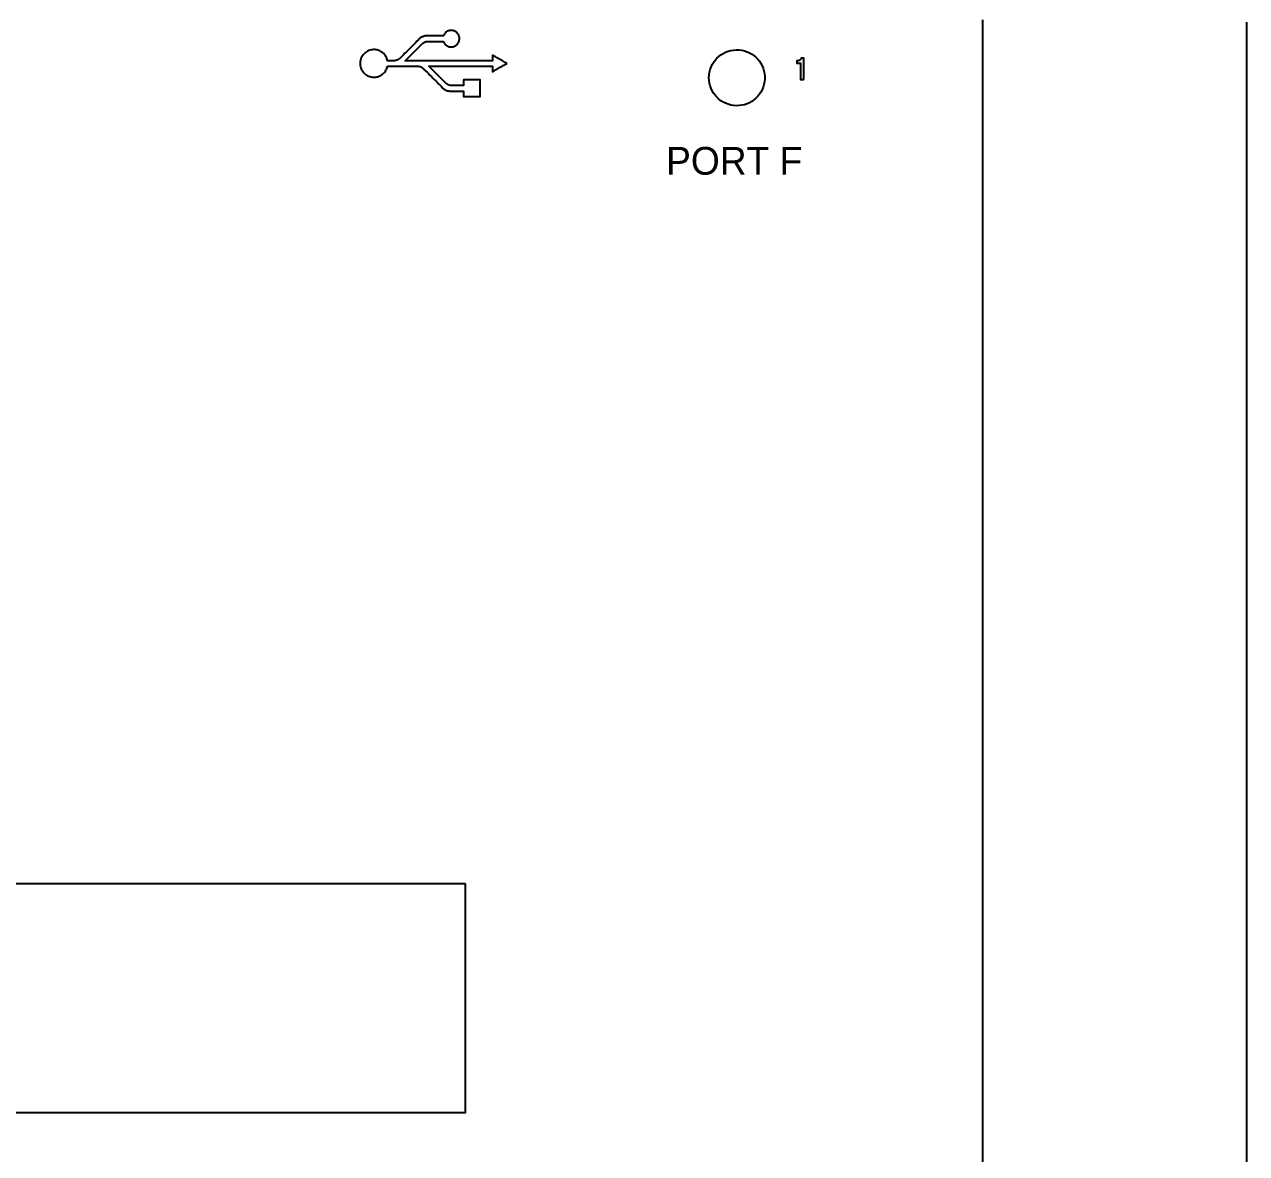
# Model space of a CAD drawing. Extents: x -11 to 35.7, y -8.8 to 26.3.
# Drawn here: x 11.276 to 14.599, y 6.063 to 9.133 of the extents above; entities that cross this region are included whole.
import ezdxf

# ---------------------------------------------------------------- set-up
doc = ezdxf.new("R2010")
doc.units = 0
doc.header["$MEASUREMENT"] = 0
for name, color, linetype in [('1_01__3U_VERTICAL_RACK_MOU', 7, 'CONTINUOUS'), ('1_02__3U_VERTICAL_PANEL_MO', 7, 'CONTINUOUS'), ('2_03__STANDARD_INTERFACE_P', 7, 'CONTINUOUS'), ('2_04__STANDARD_PLUS_SAFELO', 7, 'CONTINUOUS'), ('5_00_DWG', 7, 'CONTINUOUS')]:
    doc.layers.add(name, color=color, linetype=linetype)

msp = doc.modelspace()

# ---------------------------------------------------------------- linework, layer by layer
at = {"layer": '1_01__3U_VERTICAL_RACK_MOU'}
msp.add_lwpolyline([(13.8817, 5.9643), (13.8817, 6.0683), (13.8817, 6.1201), (13.8817, 6.1717), (13.8817, 6.2231), (13.8817, 6.2744), (13.8817, 6.3255), (13.8817, 6.3764), (13.8817, 6.4271), (13.8817, 6.4777), (13.8817, 6.5281), (13.8817, 6.5784), (13.8817, 6.6284), (13.8817, 6.6783), (13.8817, 6.7279), (13.8817, 6.7774), (13.8817, 6.8267), (13.8817, 6.8758), (13.8817, 6.9248), (13.8817, 6.9735), (13.8817, 7.022), (13.8817, 7.0703), (13.8817, 7.1184), (13.8817, 7.1664), (13.8817, 7.2141), (13.8817, 7.2616), (13.8817, 7.3089), (13.8817, 7.3559), (13.8817, 7.4028), (13.8817, 7.4494), (13.8817, 7.4958), (13.8817, 7.542), (13.8817, 7.588), (13.8817, 7.6337), (13.8817, 7.6792), (13.8817, 7.7245), (13.8817, 7.7696), (13.8817, 7.8144), (13.8817, 7.859), (13.8817, 7.9033), (13.8817, 7.9474), (13.8817, 7.9912), (13.8817, 8.0348), (13.8817, 8.0782), (13.8817, 8.1213), (13.8817, 8.1641), (13.8817, 8.2067), (13.8817, 8.249), (13.8817, 8.2911), (13.8817, 8.3329), (13.8817, 8.3744), (13.8817, 8.4157), (13.8817, 8.4567), (13.8817, 8.4974), (13.8817, 8.5379), (13.8817, 8.5781), (13.8817, 8.618), (13.8817, 8.6576), (13.8817, 8.6969), (13.8817, 8.736), (13.8817, 8.7748), (13.8817, 8.8133), (13.8817, 8.8514), (13.8817, 8.8893), (13.8817, 8.9269), (13.8817, 8.9642), (13.8817, 9.0012), (13.8817, 9.0379), (13.8817, 9.0743), (13.8817, 9.1104), (13.8817, 9.1462)], dxfattribs=at)
at = {"layer": '1_02__3U_VERTICAL_PANEL_MO'}
msp.add_lwpolyline([(14.5991, 9.1397), (14.5991, 9.0986), (14.5991, 9.0572), (14.5991, 9.0157), (14.5991, 8.9738), (14.5991, 8.9318), (14.5991, 8.8895), (14.5991, 8.847), (14.5991, 8.8043), (14.5991, 8.7614), (14.5991, 8.7182), (14.5991, 8.6748), (14.5991, 8.6312), (14.5991, 8.5874), (14.5991, 8.5434), (14.5991, 8.4992), (14.5991, 8.4547), (14.5991, 8.41), (14.5991, 8.3652), (14.5991, 8.3201), (14.5991, 8.2748), (14.5991, 8.2293), (14.5991, 8.1836), (14.5991, 8.1378), (14.5991, 8.0917), (14.5991, 8.0454), (14.5991, 7.9989), (14.5991, 7.9523), (14.5991, 7.9054), (14.5991, 7.8584), (14.5991, 7.8112), (14.5991, 7.7638), (14.5991, 7.7162), (14.5991, 7.6684), (14.5991, 7.6205), (14.5991, 7.5723), (14.5991, 7.524), (14.5991, 7.4755), (14.5991, 7.4269), (14.5991, 7.3781), (14.5991, 7.3291), (14.5991, 7.2799), (14.5991, 7.2306), (14.5991, 7.1811), (14.5991, 7.1315), (14.5991, 7.0816), (14.5991, 7.0317), (14.5991, 6.9815), (14.5991, 6.9313), (14.5991, 6.8808), (14.5991, 6.8302), (14.5991, 6.7795), (14.5991, 6.7286), (14.5991, 6.6776), (14.5991, 6.6264), (14.5991, 6.5236), (14.5991, 6.4203), (14.5991, 6.3164), (14.5991, 6.212), (14.5991, 6.1071), (14.5991, 6.0017)], dxfattribs=at)
at = {"layer": '2_03__STANDARD_INTERFACE_P'}
msp.add_lwpolyline([(12.5881, 9.0273), (12.5878, 9.0275), (12.5868, 9.0281), (12.5852, 9.029), (12.5831, 9.0302), (12.5806, 9.0316), (12.5777, 9.0332), (12.5747, 9.035), (12.5714, 9.0368), (12.5681, 9.0387), (12.5648, 9.0406), (12.5616, 9.0424), (12.5586, 9.0442), (12.5558, 9.0458), (12.5534, 9.0471), (12.5514, 9.0483), (12.5499, 9.0492), (12.549, 9.0497), (12.5487, 9.0498), (12.5487, 9.0496), (12.5487, 9.0492), (12.5487, 9.0485), (12.5487, 9.0477), (12.5487, 9.0467), (12.5487, 9.0456), (12.5487, 9.0444), (12.5487, 9.0432), (12.5487, 9.0419), (12.5487, 9.0407), (12.5487, 9.0395), (12.5487, 9.0383), (12.5487, 9.0373), (12.5487, 9.0364), (12.5487, 9.0356), (12.5487, 9.0351), (12.5487, 9.0348), (12.5485, 9.0347), (12.5449, 9.0347), (12.5375, 9.0347), (12.5268, 9.0347), (12.5133, 9.0347), (12.4975, 9.0347), (12.4799, 9.0347), (12.4611, 9.0347), (12.4415, 9.0347), (12.4215, 9.0347), (12.4019, 9.0347), (12.3829, 9.0347), (12.3651, 9.0347), (12.3491, 9.0347), (12.3353, 9.0347), (12.3242, 9.0347), (12.3164, 9.0347), (12.3123, 9.0347), (12.3118, 9.0347), (12.3118, 9.0347), (12.3118, 9.0347), (12.3118, 9.0347), (12.3117, 9.0347), (12.3117, 9.0347), (12.3117, 9.0347), (12.3117, 9.0347), (12.3117, 9.0347), (12.3116, 9.0347), (12.3116, 9.0347), (12.3116, 9.0347), (12.3116, 9.0347), (12.3116, 9.0347), (12.3115, 9.0347), (12.3115, 9.0347), (12.3115, 9.0347), (12.3115, 9.0347), (12.3117, 9.0349), (12.3127, 9.0359), (12.3144, 9.0376), (12.3167, 9.0399), (12.3196, 9.0428), (12.3228, 9.046), (12.3264, 9.0496), (12.3302, 9.0534), (12.3341, 9.0573), (12.338, 9.0612), (12.3419, 9.0651), (12.3456, 9.0688), (12.349, 9.0722), (12.352, 9.0752), (12.3546, 9.0778), (12.3565, 9.0797), (12.3578, 9.081), (12.3584, 9.0816), (12.3584, 9.0816), (12.3584, 9.0816), (12.3584, 9.0816), (12.3584, 9.0816), (12.3584, 9.0815), (12.3584, 9.0815), (12.3584, 9.0815), (12.3584, 9.0815), (12.3584, 9.0815), (12.3584, 9.0815), (12.3584, 9.0815), (12.3584, 9.0814), (12.3584, 9.0814), (12.3584, 9.0814), (12.3584, 9.0814), (12.3585, 9.0814), (12.3585, 9.0814), (12.3585, 9.0814), (12.3592, 9.082), (12.3599, 9.0826), (12.3606, 9.0832), (12.3614, 9.0837), (12.3622, 9.0842), (12.363, 9.0846), (12.3638, 9.0851), (12.3646, 9.0855), (12.3655, 9.0858), (12.3664, 9.0861), (12.3673, 9.0864), (12.3682, 9.0867), (12.3691, 9.0869), (12.3701, 9.0871), (12.371, 9.0872), (12.372, 9.0873), (12.373, 9.0873), (12.3738, 9.0874), (12.3743, 9.0874), (12.3755, 9.0874), (12.3773, 9.0874), (12.3796, 9.0874), (12.3823, 9.0874), (12.3853, 9.0874), (12.3886, 9.0874), (12.392, 9.0874), (12.3955, 9.0874), (12.3989, 9.0874), (12.4022, 9.0874), (12.4053, 9.0874), (12.4082, 9.0874), (12.4106, 9.0874), (12.4126, 9.0874), (12.4141, 9.0874), (12.4149, 9.0874), (12.4152, 9.0868), (12.4158, 9.0853), (12.4165, 9.084), (12.4173, 9.0826), (12.4182, 9.0814), (12.4191, 9.0802), (12.4202, 9.079), (12.4213, 9.078), (12.4224, 9.077), (12.4237, 9.0761), (12.425, 9.0753), (12.4264, 9.0746), (12.4278, 9.0739), (12.4292, 9.0734), (12.4308, 9.0729), (12.4323, 9.0726), (12.4339, 9.0724), (12.4355, 9.0723), (12.4374, 9.0723), (12.4395, 9.0725), (12.4414, 9.0729), (12.4434, 9.0734), (12.4452, 9.0741), (12.447, 9.075), (12.4486, 9.076), (12.4502, 9.0771), (12.4517, 9.0784), (12.453, 9.0798), (12.4543, 9.0813), (12.4554, 9.0829), (12.4563, 9.0846), (12.4571, 9.0864), (12.4578, 9.0883), (12.4583, 9.0902), (12.4586, 9.0922), (12.4587, 9.0943), (12.4587, 9.0963), (12.4585, 9.0984), (12.458, 9.1003), (12.4575, 9.1022), (12.4567, 9.1041), (12.4559, 9.1058), (12.4548, 9.1075), (12.4537, 9.109), (12.4524, 9.1105), (12.451, 9.1118), (12.4494, 9.113), (12.4478, 9.1141), (12.4461, 9.115), (12.4443, 9.1158), (12.4424, 9.1164), (12.4405, 9.1169), (12.4384, 9.1172), (12.4364, 9.1173), (12.4347, 9.1172), (12.4331, 9.1171), (12.4315, 9.1168), (12.43, 9.1164), (12.4285, 9.1159), (12.4271, 9.1153), (12.4257, 9.1147), (12.4243, 9.1139), (12.4231, 9.113), (12.4219, 9.1121), (12.4207, 9.1111), (12.4196, 9.11), (12.4186, 9.1088), (12.4177, 9.1076), (12.4169, 9.1063), (12.4162, 9.1049), (12.4155, 9.1035), (12.415, 9.1022), (12.4145, 9.1022), (12.4133, 9.1022), (12.4114, 9.1022), (12.4089, 9.1022), (12.406, 9.1022), (12.4027, 9.1022), (12.3992, 9.1022), (12.3954, 9.1022), (12.3916, 9.1022), (12.3878, 9.1023), (12.3842, 9.1023), (12.3807, 9.1023), (12.3776, 9.1023), (12.3748, 9.1023), (12.3725, 9.1023), (12.3709, 9.1023), (12.3699, 9.1023), (12.3692, 9.1023), (12.3675, 9.1022), (12.3658, 9.102), (12.3642, 9.1018), (12.3625, 9.1014), (12.3609, 9.101), (12.3594, 9.1004), (12.3579, 9.0998), (12.3564, 9.0991), (12.355, 9.0984), (12.3536, 9.0975), (12.3522, 9.0966), (12.351, 9.0957), (12.3497, 9.0946), (12.3486, 9.0935), (12.3474, 9.0923), (12.3464, 9.0911), (12.3454, 9.0898), (12.3448, 9.089), (12.344, 9.0882), (12.3424, 9.0866), (12.3402, 9.0844), (12.3373, 9.0816), (12.3341, 9.0783), (12.3304, 9.0746), (12.3266, 9.0708), (12.3225, 9.0667), (12.3184, 9.0626), (12.3144, 9.0586), (12.3105, 9.0548), (12.3069, 9.0511), (12.3037, 9.0479), (12.3009, 9.0451), (12.2987, 9.0429), (12.2972, 9.0414), (12.2964, 9.0406), (12.2963, 9.0406), (12.2963, 9.0406), (12.2963, 9.0406), (12.2963, 9.0406), (12.2963, 9.0406), (12.2963, 9.0406), (12.2963, 9.0406), (12.2963, 9.0406), (12.2963, 9.0406), (12.2963, 9.0407), (12.2963, 9.0407), (12.2963, 9.0407), (12.2963, 9.0407), (12.2963, 9.0407), (12.2963, 9.0407), (12.2963, 9.0407), (12.2963, 9.0407), (12.2963, 9.0407), (12.2957, 9.0402), (12.295, 9.0396), (12.2943, 9.0391), (12.2935, 9.0386), (12.2927, 9.0381), (12.2919, 9.0376), (12.2911, 9.0372), (12.2903, 9.0368), (12.2894, 9.0364), (12.2885, 9.0361), (12.2876, 9.0358), (12.2867, 9.0355), (12.2858, 9.0353), (12.2849, 9.0351), (12.2839, 9.0349), (12.283, 9.0348), (12.282, 9.0348), (12.281, 9.0348), (12.2808, 9.0348), (12.2804, 9.0348), (12.2797, 9.0348), (12.2787, 9.0348), (12.2776, 9.0348), (12.2763, 9.0348), (12.2749, 9.0348), (12.2735, 9.0348), (12.272, 9.0348), (12.2705, 9.0348), (12.269, 9.0348), (12.2676, 9.0348), (12.2664, 9.0348), (12.2653, 9.0348), (12.2644, 9.0348), (12.2637, 9.0348), (12.2632, 9.0348), (12.263, 9.0352), (12.2623, 9.038), (12.2614, 9.0408), (12.2603, 9.0434), (12.2589, 9.046), (12.2574, 9.0484), (12.2557, 9.0507), (12.2539, 9.0528), (12.2519, 9.0548), (12.2497, 9.0567), (12.2474, 9.0584), (12.245, 9.0599), (12.2425, 9.0612), (12.2399, 9.0624), (12.2371, 9.0633), (12.2343, 9.064), (12.2314, 9.0645), (12.2284, 9.0648), (12.2252, 9.0649), (12.2218, 9.0646), (12.2184, 9.064), (12.2152, 9.0632), (12.2121, 9.0621), (12.2091, 9.0607), (12.2063, 9.0591), (12.2036, 9.0572), (12.2011, 9.0552), (12.1988, 9.0529), (12.1967, 9.0504), (12.1948, 9.0478), (12.1932, 9.045), (12.1917, 9.0421), (12.1906, 9.039), (12.1897, 9.0358), (12.1891, 9.0324), (12.1888, 9.029), (12.1888, 9.0256), (12.1891, 9.0221), (12.1897, 9.0188), (12.1906, 9.0156), (12.1917, 9.0125), (12.1932, 9.0096), (12.1948, 9.0068), (12.1967, 9.0041), (12.1988, 9.0017), (12.2011, 8.9994), (12.2036, 8.9973), (12.2063, 8.9955), (12.2091, 8.9939), (12.2121, 8.9925), (12.2152, 8.9914), (12.2184, 8.9905), (12.2218, 8.99), (12.2252, 8.9897), (12.2284, 8.9898), (12.2314, 8.99), (12.2343, 8.9905), (12.2371, 8.9913), (12.2399, 8.9922), (12.2425, 8.9934), (12.245, 8.9947), (12.2474, 8.9962), (12.2497, 8.9979), (12.2519, 8.9997), (12.2539, 9.0018), (12.2557, 9.0039), (12.2574, 9.0062), (12.2589, 9.0086), (12.2603, 9.0112), (12.2614, 9.0138), (12.2623, 9.0166), (12.263, 9.0194), (12.2637, 9.0198), (12.2656, 9.0198), (12.2687, 9.0198), (12.2729, 9.0198), (12.278, 9.0198), (12.2838, 9.0198), (12.2901, 9.0198), (12.2967, 9.0198), (12.3036, 9.0198), (12.3104, 9.0198), (12.3171, 9.0198), (12.3235, 9.0198), (12.3293, 9.0198), (12.3345, 9.0198), (12.3388, 9.0198), (12.3421, 9.0198), (12.3442, 9.0198), (12.3449, 9.0198), (12.3459, 9.0198), (12.3469, 9.0197), (12.3478, 9.0196), (12.3488, 9.0195), (12.3497, 9.0193), (12.3506, 9.0191), (12.3515, 9.0188), (12.3524, 9.0185), (12.3533, 9.0182), (12.3542, 9.0178), (12.355, 9.0174), (12.3558, 9.017), (12.3566, 9.0165), (12.3574, 9.016), (12.3581, 9.0155), (12.3589, 9.0149), (12.3596, 9.0143), (12.3601, 9.0138), (12.3601, 9.0138), (12.3601, 9.0138), (12.3601, 9.0138), (12.3601, 9.0138), (12.3601, 9.0138), (12.3601, 9.0138), (12.3601, 9.0138), (12.3601, 9.0138), (12.3601, 9.0138), (12.3601, 9.0138), (12.3601, 9.0138), (12.3601, 9.0138), (12.3601, 9.0138), (12.3601, 9.0138), (12.3601, 9.0138), (12.3601, 9.0138), (12.3601, 9.0138), (12.3602, 9.0138), (12.361, 9.013), (12.3625, 9.0115), (12.3647, 9.0093), (12.3675, 9.0065), (12.3707, 9.0033), (12.3744, 8.9997), (12.3782, 8.9958), (12.3823, 8.9918), (12.3864, 8.9877), (12.3904, 8.9837), (12.3943, 8.9798), (12.3979, 8.9762), (12.4012, 8.973), (12.404, 8.9702), (12.4063, 8.9679), (12.4079, 8.9663), (12.4087, 8.9655), (12.4093, 8.9647), (12.4103, 8.9634), (12.4113, 8.9622), (12.4125, 8.961), (12.4136, 8.9599), (12.4148, 8.9589), (12.4161, 8.9579), (12.4175, 8.957), (12.4189, 8.9561), (12.4203, 8.9554), (12.4218, 8.9547), (12.4233, 8.9541), (12.4248, 8.9536), (12.4264, 8.9531), (12.4281, 8.9528), (12.4297, 8.9525), (12.4314, 8.9523), (12.4331, 8.9523), (12.4338, 8.9523), (12.4346, 8.9523), (12.4359, 8.9523), (12.4377, 8.9523), (12.4399, 8.9523), (12.4425, 8.9523), (12.4452, 8.9523), (12.4482, 8.9523), (12.4512, 8.9523), (12.4543, 8.9523), (12.4573, 8.9523), (12.4601, 8.9523), (12.4628, 8.9523), (12.4651, 8.9523), (12.4671, 8.9523), (12.4686, 8.9523), (12.4696, 8.9523), (12.47, 8.9523), (12.47, 8.9522), (12.47, 8.9518), (12.47, 8.9512), (12.47, 8.9504), (12.47, 8.9495), (12.47, 8.9484), (12.47, 8.9473), (12.47, 8.946), (12.47, 8.9448), (12.47, 8.9435), (12.47, 8.9423), (12.47, 8.9411), (12.47, 8.9401), (12.47, 8.9391), (12.47, 8.9383), (12.47, 8.9377), (12.47, 8.9374), (12.47, 8.9373), (12.4705, 8.9373), (12.4717, 8.9373), (12.4735, 8.9373), (12.476, 8.9373), (12.4789, 8.9373), (12.4821, 8.9373), (12.4856, 8.9373), (12.4893, 8.9373), (12.4931, 8.9373), (12.4969, 8.9373), (12.5005, 8.9373), (12.504, 8.9373), (12.5071, 8.9373), (12.5099, 8.9373), (12.5121, 8.9373), (12.5138, 8.9373), (12.5148, 8.9373), (12.515, 8.9373), (12.515, 8.9379), (12.515, 8.9392), (12.515, 8.9412), (12.515, 8.9437), (12.515, 8.9467), (12.515, 8.95), (12.515, 8.9535), (12.515, 8.9573), (12.515, 8.961), (12.515, 8.9648), (12.515, 8.9684), (12.515, 8.9718), (12.515, 8.9749), (12.515, 8.9776), (12.515, 8.9797), (12.515, 8.9813), (12.515, 8.9821), (12.5149, 8.9823), (12.5142, 8.9823), (12.5127, 8.9823), (12.5106, 8.9823), (12.508, 8.9823), (12.505, 8.9823), (12.5017, 8.9823), (12.4981, 8.9823), (12.4943, 8.9823), (12.4905, 8.9823), (12.4868, 8.9823), (12.4832, 8.9823), (12.4799, 8.9823), (12.4769, 8.9823), (12.4743, 8.9823), (12.4722, 8.9823), (12.4708, 8.9823), (12.4701, 8.9823), (12.47, 8.9822), (12.47, 8.9819), (12.47, 8.9814), (12.47, 8.9807), (12.47, 8.9798), (12.47, 8.9788), (12.47, 8.9776), (12.47, 8.9764), (12.47, 8.9751), (12.47, 8.9739), (12.47, 8.9726), (12.47, 8.9714), (12.47, 8.9703), (12.47, 8.9693), (12.47, 8.9685), (12.47, 8.9679), (12.47, 8.9674), (12.47, 8.9672), (12.4698, 8.9672), (12.4691, 8.9672), (12.4679, 8.9672), (12.4662, 8.9672), (12.4643, 8.9672), (12.462, 8.9672), (12.4595, 8.9672), (12.4569, 8.9672), (12.4542, 8.9672), (12.4515, 8.9672), (12.4488, 8.9672), (12.4463, 8.9672), (12.4439, 8.9672), (12.4419, 8.9672), (12.4401, 8.9672), (12.4388, 8.9672), (12.4379, 8.9672), (12.4376, 8.9672), (12.4367, 8.9672), (12.4357, 8.9673), (12.4347, 8.9674), (12.4338, 8.9675), (12.4329, 8.9677), (12.4319, 8.9679), (12.431, 8.9682), (12.4301, 8.9685), (12.4292, 8.9688), (12.4284, 8.9692), (12.4275, 8.9696), (12.4267, 8.97), (12.4259, 8.9705), (12.4251, 8.971), (12.4244, 8.9715), (12.4236, 8.972), (12.4229, 8.9726), (12.4223, 8.9732), (12.4223, 8.9732), (12.4223, 8.9732), (12.4223, 8.9732), (12.4223, 8.9732), (12.4223, 8.9732), (12.4223, 8.9732), (12.4223, 8.9732), (12.4223, 8.9732), (12.4223, 8.9732), (12.4223, 8.9732), (12.4223, 8.9732), (12.4223, 8.9732), (12.4223, 8.9732), (12.4223, 8.9732), (12.4223, 8.9732), (12.4223, 8.9732), (12.4223, 8.9732), (12.4223, 8.9732), (12.4216, 8.9739), (12.4202, 8.9753), (12.4181, 8.9774), (12.4155, 8.98), (12.4124, 8.9831), (12.4089, 8.9865), (12.4052, 8.9903), (12.4013, 8.9941), (12.3973, 8.998), (12.3934, 9.0019), (12.3897, 9.0057), (12.3861, 9.0092), (12.3829, 9.0124), (12.3802, 9.0151), (12.378, 9.0173), (12.3764, 9.0189), (12.3755, 9.0197), (12.3758, 9.0199), (12.3788, 9.0199), (12.3845, 9.0199), (12.3926, 9.0199), (12.4027, 9.0199), (12.4144, 9.0199), (12.4274, 9.0199), (12.4413, 9.0199), (12.4557, 9.0199), (12.4703, 9.0199), (12.4846, 9.0199), (12.4984, 9.0199), (12.5113, 9.0199), (12.5228, 9.0199), (12.5327, 9.0199), (12.5405, 9.0199), (12.5459, 9.0199), (12.5485, 9.0199), (12.5487, 9.0198), (12.5487, 9.0195), (12.5487, 9.019), (12.5487, 9.0182), (12.5487, 9.0173), (12.5487, 9.0163), (12.5487, 9.0151), (12.5487, 9.0139), (12.5487, 9.0126), (12.5487, 9.0114), (12.5487, 9.0101), (12.5487, 9.0089), (12.5487, 9.0078), (12.5487, 9.0069), (12.5487, 9.006), (12.5487, 9.0054), (12.5487, 9.0049), (12.5487, 9.0048), (12.549, 9.0049), (12.5499, 9.0054), (12.5514, 9.0063), (12.5534, 9.0074), (12.5558, 9.0088), (12.5586, 9.0104), (12.5616, 9.0121), (12.5648, 9.014), (12.5681, 9.0159), (12.5714, 9.0178), (12.5747, 9.0196), (12.5777, 9.0214), (12.5806, 9.023), (12.5831, 9.0244), (12.5852, 9.0256), (12.5868, 9.0265), (12.5878, 9.0271)], close=True, dxfattribs=at)
at = {"layer": '2_04__STANDARD_PLUS_SAFELO'}
msp.add_lwpolyline([(12.5881, 9.0273), (12.5878, 9.0275), (12.5868, 9.0281), (12.5852, 9.029), (12.5831, 9.0302), (12.5806, 9.0316), (12.5777, 9.0332), (12.5747, 9.035), (12.5714, 9.0368), (12.5681, 9.0387), (12.5648, 9.0406), (12.5616, 9.0424), (12.5586, 9.0442), (12.5558, 9.0458), (12.5534, 9.0471), (12.5514, 9.0483), (12.5499, 9.0492), (12.549, 9.0497), (12.5487, 9.0498), (12.5487, 9.0496), (12.5487, 9.0492), (12.5487, 9.0485), (12.5487, 9.0477), (12.5487, 9.0467), (12.5487, 9.0456), (12.5487, 9.0444), (12.5487, 9.0432), (12.5487, 9.0419), (12.5487, 9.0407), (12.5487, 9.0395), (12.5487, 9.0383), (12.5487, 9.0373), (12.5487, 9.0364), (12.5487, 9.0356), (12.5487, 9.0351), (12.5487, 9.0348), (12.5485, 9.0347), (12.5449, 9.0347), (12.5375, 9.0347), (12.5268, 9.0347), (12.5133, 9.0347), (12.4975, 9.0347), (12.4799, 9.0347), (12.4611, 9.0347), (12.4415, 9.0347), (12.4215, 9.0347), (12.4019, 9.0347), (12.3829, 9.0347), (12.3651, 9.0347), (12.3491, 9.0347), (12.3353, 9.0347), (12.3242, 9.0347), (12.3164, 9.0347), (12.3123, 9.0347), (12.3118, 9.0347), (12.3118, 9.0347), (12.3118, 9.0347), (12.3118, 9.0347), (12.3117, 9.0347), (12.3117, 9.0347), (12.3117, 9.0347), (12.3117, 9.0347), (12.3117, 9.0347), (12.3116, 9.0347), (12.3116, 9.0347), (12.3116, 9.0347), (12.3116, 9.0347), (12.3116, 9.0347), (12.3115, 9.0347), (12.3115, 9.0347), (12.3115, 9.0347), (12.3115, 9.0347), (12.3117, 9.0349), (12.3127, 9.0359), (12.3144, 9.0376), (12.3167, 9.0399), (12.3196, 9.0428), (12.3228, 9.046), (12.3264, 9.0496), (12.3302, 9.0534), (12.3341, 9.0573), (12.338, 9.0612), (12.3419, 9.0651), (12.3456, 9.0688), (12.349, 9.0722), (12.352, 9.0752), (12.3546, 9.0778), (12.3565, 9.0797), (12.3578, 9.081), (12.3584, 9.0816), (12.3584, 9.0816), (12.3584, 9.0816), (12.3584, 9.0816), (12.3584, 9.0816), (12.3584, 9.0815), (12.3584, 9.0815), (12.3584, 9.0815), (12.3584, 9.0815), (12.3584, 9.0815), (12.3584, 9.0815), (12.3584, 9.0815), (12.3584, 9.0814), (12.3584, 9.0814), (12.3584, 9.0814), (12.3584, 9.0814), (12.3585, 9.0814), (12.3585, 9.0814), (12.3585, 9.0814), (12.3592, 9.082), (12.3599, 9.0826), (12.3606, 9.0832), (12.3614, 9.0837), (12.3622, 9.0842), (12.363, 9.0846), (12.3638, 9.0851), (12.3646, 9.0855), (12.3655, 9.0858), (12.3664, 9.0861), (12.3673, 9.0864), (12.3682, 9.0867), (12.3691, 9.0869), (12.3701, 9.0871), (12.371, 9.0872), (12.372, 9.0873), (12.373, 9.0873), (12.3738, 9.0874), (12.3743, 9.0874), (12.3755, 9.0874), (12.3773, 9.0874), (12.3796, 9.0874), (12.3823, 9.0874), (12.3853, 9.0874), (12.3886, 9.0874), (12.392, 9.0874), (12.3955, 9.0874), (12.3989, 9.0874), (12.4022, 9.0874), (12.4053, 9.0874), (12.4082, 9.0874), (12.4106, 9.0874), (12.4126, 9.0874), (12.4141, 9.0874), (12.4149, 9.0874), (12.4152, 9.0868), (12.4158, 9.0853), (12.4165, 9.084), (12.4173, 9.0826), (12.4182, 9.0814), (12.4191, 9.0802), (12.4202, 9.079), (12.4213, 9.078), (12.4224, 9.077), (12.4237, 9.0761), (12.425, 9.0753), (12.4264, 9.0746), (12.4278, 9.0739), (12.4292, 9.0734), (12.4308, 9.0729), (12.4323, 9.0726), (12.4339, 9.0724), (12.4355, 9.0723), (12.4374, 9.0723), (12.4395, 9.0725), (12.4414, 9.0729), (12.4434, 9.0734), (12.4452, 9.0741), (12.447, 9.075), (12.4486, 9.076), (12.4502, 9.0771), (12.4517, 9.0784), (12.453, 9.0798), (12.4543, 9.0813), (12.4554, 9.0829), (12.4563, 9.0846), (12.4571, 9.0864), (12.4578, 9.0883), (12.4583, 9.0902), (12.4586, 9.0922), (12.4587, 9.0943), (12.4587, 9.0963), (12.4585, 9.0984), (12.458, 9.1003), (12.4575, 9.1022), (12.4567, 9.1041), (12.4559, 9.1058), (12.4548, 9.1075), (12.4537, 9.109), (12.4524, 9.1105), (12.451, 9.1118), (12.4494, 9.113), (12.4478, 9.1141), (12.4461, 9.115), (12.4443, 9.1158), (12.4424, 9.1164), (12.4405, 9.1169), (12.4384, 9.1172), (12.4364, 9.1173), (12.4347, 9.1172), (12.4331, 9.1171), (12.4315, 9.1168), (12.43, 9.1164), (12.4285, 9.1159), (12.4271, 9.1153), (12.4257, 9.1147), (12.4243, 9.1139), (12.4231, 9.113), (12.4219, 9.1121), (12.4207, 9.1111), (12.4196, 9.11), (12.4186, 9.1088), (12.4177, 9.1076), (12.4169, 9.1063), (12.4162, 9.1049), (12.4155, 9.1035), (12.415, 9.1022), (12.4145, 9.1022), (12.4133, 9.1022), (12.4114, 9.1022), (12.4089, 9.1022), (12.406, 9.1022), (12.4027, 9.1022), (12.3992, 9.1022), (12.3954, 9.1022), (12.3916, 9.1022), (12.3878, 9.1023), (12.3842, 9.1023), (12.3807, 9.1023), (12.3776, 9.1023), (12.3748, 9.1023), (12.3725, 9.1023), (12.3709, 9.1023), (12.3699, 9.1023), (12.3692, 9.1023), (12.3675, 9.1022), (12.3658, 9.102), (12.3642, 9.1018), (12.3625, 9.1014), (12.3609, 9.101), (12.3594, 9.1004), (12.3579, 9.0998), (12.3564, 9.0991), (12.355, 9.0984), (12.3536, 9.0975), (12.3522, 9.0966), (12.351, 9.0957), (12.3497, 9.0946), (12.3486, 9.0935), (12.3474, 9.0923), (12.3464, 9.0911), (12.3454, 9.0898), (12.3448, 9.089), (12.344, 9.0882), (12.3424, 9.0866), (12.3402, 9.0844), (12.3373, 9.0816), (12.3341, 9.0783), (12.3304, 9.0746), (12.3266, 9.0708), (12.3225, 9.0667), (12.3184, 9.0626), (12.3144, 9.0586), (12.3105, 9.0548), (12.3069, 9.0511), (12.3037, 9.0479), (12.3009, 9.0451), (12.2987, 9.0429), (12.2972, 9.0414), (12.2964, 9.0406), (12.2963, 9.0406), (12.2963, 9.0406), (12.2963, 9.0406), (12.2963, 9.0406), (12.2963, 9.0406), (12.2963, 9.0406), (12.2963, 9.0406), (12.2963, 9.0406), (12.2963, 9.0406), (12.2963, 9.0407), (12.2963, 9.0407), (12.2963, 9.0407), (12.2963, 9.0407), (12.2963, 9.0407), (12.2963, 9.0407), (12.2963, 9.0407), (12.2963, 9.0407), (12.2963, 9.0407), (12.2957, 9.0402), (12.295, 9.0396), (12.2943, 9.0391), (12.2935, 9.0386), (12.2927, 9.0381), (12.2919, 9.0376), (12.2911, 9.0372), (12.2903, 9.0368), (12.2894, 9.0364), (12.2885, 9.0361), (12.2876, 9.0358), (12.2867, 9.0355), (12.2858, 9.0353), (12.2849, 9.0351), (12.2839, 9.0349), (12.283, 9.0348), (12.282, 9.0348), (12.281, 9.0348), (12.2808, 9.0348), (12.2804, 9.0348), (12.2797, 9.0348), (12.2787, 9.0348), (12.2776, 9.0348), (12.2763, 9.0348), (12.2749, 9.0348), (12.2735, 9.0348), (12.272, 9.0348), (12.2705, 9.0348), (12.269, 9.0348), (12.2676, 9.0348), (12.2664, 9.0348), (12.2653, 9.0348), (12.2644, 9.0348), (12.2637, 9.0348), (12.2632, 9.0348), (12.263, 9.0352), (12.2623, 9.038), (12.2614, 9.0408), (12.2603, 9.0434), (12.2589, 9.046), (12.2574, 9.0484), (12.2557, 9.0507), (12.2539, 9.0528), (12.2519, 9.0548), (12.2497, 9.0567), (12.2474, 9.0584), (12.245, 9.0599), (12.2425, 9.0612), (12.2399, 9.0624), (12.2371, 9.0633), (12.2343, 9.064), (12.2314, 9.0645), (12.2284, 9.0648), (12.2252, 9.0649), (12.2218, 9.0646), (12.2184, 9.064), (12.2152, 9.0632), (12.2121, 9.0621), (12.2091, 9.0607), (12.2063, 9.0591), (12.2036, 9.0572), (12.2011, 9.0552), (12.1988, 9.0529), (12.1967, 9.0504), (12.1948, 9.0478), (12.1932, 9.045), (12.1917, 9.0421), (12.1906, 9.039), (12.1897, 9.0358), (12.1891, 9.0324), (12.1888, 9.029), (12.1888, 9.0256), (12.1891, 9.0221), (12.1897, 9.0188), (12.1906, 9.0156), (12.1917, 9.0125), (12.1932, 9.0096), (12.1948, 9.0068), (12.1967, 9.0041), (12.1988, 9.0017), (12.2011, 8.9994), (12.2036, 8.9973), (12.2063, 8.9955), (12.2091, 8.9939), (12.2121, 8.9925), (12.2152, 8.9914), (12.2184, 8.9905), (12.2218, 8.99), (12.2252, 8.9897), (12.2284, 8.9898), (12.2314, 8.99), (12.2343, 8.9905), (12.2371, 8.9913), (12.2399, 8.9922), (12.2425, 8.9934), (12.245, 8.9947), (12.2474, 8.9962), (12.2497, 8.9979), (12.2519, 8.9997), (12.2539, 9.0018), (12.2557, 9.0039), (12.2574, 9.0062), (12.2589, 9.0086), (12.2603, 9.0112), (12.2614, 9.0138), (12.2623, 9.0166), (12.263, 9.0194), (12.2637, 9.0198), (12.2656, 9.0198), (12.2687, 9.0198), (12.2729, 9.0198), (12.278, 9.0198), (12.2838, 9.0198), (12.2901, 9.0198), (12.2967, 9.0198), (12.3036, 9.0198), (12.3104, 9.0198), (12.3171, 9.0198), (12.3235, 9.0198), (12.3293, 9.0198), (12.3345, 9.0198), (12.3388, 9.0198), (12.3421, 9.0198), (12.3442, 9.0198), (12.3449, 9.0198), (12.3459, 9.0198), (12.3469, 9.0197), (12.3478, 9.0196), (12.3488, 9.0195), (12.3497, 9.0193), (12.3506, 9.0191), (12.3515, 9.0188), (12.3524, 9.0185), (12.3533, 9.0182), (12.3542, 9.0178), (12.355, 9.0174), (12.3558, 9.017), (12.3566, 9.0165), (12.3574, 9.016), (12.3581, 9.0155), (12.3589, 9.0149), (12.3596, 9.0143), (12.3601, 9.0138), (12.3601, 9.0138), (12.3601, 9.0138), (12.3601, 9.0138), (12.3601, 9.0138), (12.3601, 9.0138), (12.3601, 9.0138), (12.3601, 9.0138), (12.3601, 9.0138), (12.3601, 9.0138), (12.3601, 9.0138), (12.3601, 9.0138), (12.3601, 9.0138), (12.3601, 9.0138), (12.3601, 9.0138), (12.3601, 9.0138), (12.3601, 9.0138), (12.3601, 9.0138), (12.3602, 9.0138), (12.361, 9.013), (12.3625, 9.0115), (12.3647, 9.0093), (12.3675, 9.0065), (12.3707, 9.0033), (12.3744, 8.9997), (12.3782, 8.9958), (12.3823, 8.9918), (12.3864, 8.9877), (12.3904, 8.9837), (12.3943, 8.9798), (12.3979, 8.9762), (12.4012, 8.973), (12.404, 8.9702), (12.4063, 8.9679), (12.4079, 8.9663), (12.4087, 8.9655), (12.4093, 8.9647), (12.4103, 8.9634), (12.4113, 8.9622), (12.4125, 8.961), (12.4136, 8.9599), (12.4148, 8.9589), (12.4161, 8.9579), (12.4175, 8.957), (12.4189, 8.9561), (12.4203, 8.9554), (12.4218, 8.9547), (12.4233, 8.9541), (12.4248, 8.9536), (12.4264, 8.9531), (12.4281, 8.9528), (12.4297, 8.9525), (12.4314, 8.9523), (12.4331, 8.9523), (12.4338, 8.9523), (12.4346, 8.9523), (12.4359, 8.9523), (12.4377, 8.9523), (12.4399, 8.9523), (12.4425, 8.9523), (12.4452, 8.9523), (12.4482, 8.9523), (12.4512, 8.9523), (12.4543, 8.9523), (12.4573, 8.9523), (12.4601, 8.9523), (12.4628, 8.9523), (12.4651, 8.9523), (12.4671, 8.9523), (12.4686, 8.9523), (12.4696, 8.9523), (12.47, 8.9523), (12.47, 8.9522), (12.47, 8.9518), (12.47, 8.9512), (12.47, 8.9504), (12.47, 8.9495), (12.47, 8.9484), (12.47, 8.9473), (12.47, 8.946), (12.47, 8.9448), (12.47, 8.9435), (12.47, 8.9423), (12.47, 8.9411), (12.47, 8.9401), (12.47, 8.9391), (12.47, 8.9383), (12.47, 8.9377), (12.47, 8.9374), (12.47, 8.9373), (12.4705, 8.9373), (12.4717, 8.9373), (12.4735, 8.9373), (12.476, 8.9373), (12.4789, 8.9373), (12.4821, 8.9373), (12.4856, 8.9373), (12.4893, 8.9373), (12.4931, 8.9373), (12.4969, 8.9373), (12.5005, 8.9373), (12.504, 8.9373), (12.5071, 8.9373), (12.5099, 8.9373), (12.5121, 8.9373), (12.5138, 8.9373), (12.5148, 8.9373), (12.515, 8.9373), (12.515, 8.9379), (12.515, 8.9392), (12.515, 8.9412), (12.515, 8.9437), (12.515, 8.9467), (12.515, 8.95), (12.515, 8.9535), (12.515, 8.9573), (12.515, 8.961), (12.515, 8.9648), (12.515, 8.9684), (12.515, 8.9718), (12.515, 8.9749), (12.515, 8.9776), (12.515, 8.9797), (12.515, 8.9813), (12.515, 8.9821), (12.5149, 8.9823), (12.5142, 8.9823), (12.5127, 8.9823), (12.5106, 8.9823), (12.508, 8.9823), (12.505, 8.9823), (12.5017, 8.9823), (12.4981, 8.9823), (12.4943, 8.9823), (12.4905, 8.9823), (12.4868, 8.9823), (12.4832, 8.9823), (12.4799, 8.9823), (12.4769, 8.9823), (12.4743, 8.9823), (12.4722, 8.9823), (12.4708, 8.9823), (12.4701, 8.9823), (12.47, 8.9822), (12.47, 8.9819), (12.47, 8.9814), (12.47, 8.9807), (12.47, 8.9798), (12.47, 8.9788), (12.47, 8.9776), (12.47, 8.9764), (12.47, 8.9751), (12.47, 8.9739), (12.47, 8.9726), (12.47, 8.9714), (12.47, 8.9703), (12.47, 8.9693), (12.47, 8.9685), (12.47, 8.9679), (12.47, 8.9674), (12.47, 8.9672), (12.4698, 8.9672), (12.4691, 8.9672), (12.4679, 8.9672), (12.4662, 8.9672), (12.4643, 8.9672), (12.462, 8.9672), (12.4595, 8.9672), (12.4569, 8.9672), (12.4542, 8.9672), (12.4515, 8.9672), (12.4488, 8.9672), (12.4463, 8.9672), (12.4439, 8.9672), (12.4419, 8.9672), (12.4401, 8.9672), (12.4388, 8.9672), (12.4379, 8.9672), (12.4376, 8.9672), (12.4367, 8.9672), (12.4357, 8.9673), (12.4347, 8.9674), (12.4338, 8.9675), (12.4329, 8.9677), (12.4319, 8.9679), (12.431, 8.9682), (12.4301, 8.9685), (12.4292, 8.9688), (12.4284, 8.9692), (12.4275, 8.9696), (12.4267, 8.97), (12.4259, 8.9705), (12.4251, 8.971), (12.4244, 8.9715), (12.4236, 8.972), (12.4229, 8.9726), (12.4223, 8.9732), (12.4223, 8.9732), (12.4223, 8.9732), (12.4223, 8.9732), (12.4223, 8.9732), (12.4223, 8.9732), (12.4223, 8.9732), (12.4223, 8.9732), (12.4223, 8.9732), (12.4223, 8.9732), (12.4223, 8.9732), (12.4223, 8.9732), (12.4223, 8.9732), (12.4223, 8.9732), (12.4223, 8.9732), (12.4223, 8.9732), (12.4223, 8.9732), (12.4223, 8.9732), (12.4223, 8.9732), (12.4216, 8.9739), (12.4202, 8.9753), (12.4181, 8.9774), (12.4155, 8.98), (12.4124, 8.9831), (12.4089, 8.9865), (12.4052, 8.9903), (12.4013, 8.9941), (12.3973, 8.998), (12.3934, 9.0019), (12.3897, 9.0057), (12.3861, 9.0092), (12.3829, 9.0124), (12.3802, 9.0151), (12.378, 9.0173), (12.3764, 9.0189), (12.3755, 9.0197), (12.3758, 9.0199), (12.3788, 9.0199), (12.3845, 9.0199), (12.3926, 9.0199), (12.4027, 9.0199), (12.4144, 9.0199), (12.4274, 9.0199), (12.4413, 9.0199), (12.4557, 9.0199), (12.4703, 9.0199), (12.4846, 9.0199), (12.4984, 9.0199), (12.5113, 9.0199), (12.5228, 9.0199), (12.5327, 9.0199), (12.5405, 9.0199), (12.5459, 9.0199), (12.5485, 9.0199), (12.5487, 9.0198), (12.5487, 9.0195), (12.5487, 9.019), (12.5487, 9.0182), (12.5487, 9.0173), (12.5487, 9.0163), (12.5487, 9.0151), (12.5487, 9.0139), (12.5487, 9.0126), (12.5487, 9.0114), (12.5487, 9.0101), (12.5487, 9.0089), (12.5487, 9.0078), (12.5487, 9.0069), (12.5487, 9.006), (12.5487, 9.0054), (12.5487, 9.0049), (12.5487, 9.0048), (12.549, 9.0049), (12.5499, 9.0054), (12.5514, 9.0063), (12.5534, 9.0074), (12.5558, 9.0088), (12.5586, 9.0104), (12.5616, 9.0121), (12.5648, 9.014), (12.5681, 9.0159), (12.5714, 9.0178), (12.5747, 9.0196), (12.5777, 9.0214), (12.5806, 9.023), (12.5831, 9.0244), (12.5852, 9.0256), (12.5868, 9.0265), (12.5878, 9.0271)], close=True, dxfattribs=at)
at = {"layer": '5_00_DWG'}
for points in [[(13.1372, 8.9884), (13.1376, 8.996), (13.1387, 9.0035), (13.1405, 9.0107), (13.143, 9.0175), (13.1461, 9.0241), (13.1498, 9.0303), (13.1541, 9.0361), (13.1588, 9.0415), (13.1641, 9.0464), (13.1698, 9.0508), (13.1759, 9.0546), (13.1824, 9.0579), (13.1892, 9.0605), (13.1963, 9.0625), (13.2037, 9.0638), (13.2113, 9.0643), (13.219, 9.0642), (13.2265, 9.0632), (13.2337, 9.0616), (13.2407, 9.0593), (13.2473, 9.0563), (13.2536, 9.0527), (13.2595, 9.0486), (13.265, 9.044), (13.27, 9.0389), (13.2745, 9.0333), (13.2785, 9.0273), (13.2819, 9.0209), (13.2847, 9.0141), (13.2869, 9.0071), (13.2883, 8.9998), (13.2891, 8.9922), (13.2891, 8.9845), (13.2883, 8.977), (13.2869, 8.9697), (13.2847, 8.9626), (13.2819, 8.9559), (13.2785, 8.9495), (13.2745, 8.9435), (13.27, 8.9379), (13.265, 8.9328), (13.2595, 8.9281), (13.2536, 8.924), (13.2473, 8.9204), (13.2407, 8.9175), (13.2337, 8.9152), (13.2265, 8.9135), (13.219, 8.9126), (13.2113, 8.9124), (13.2037, 8.913), (13.1963, 8.9143), (13.1892, 8.9163), (13.1824, 8.9189), (13.1759, 8.9222), (13.1698, 8.926), (13.1641, 8.9304), (13.1588, 8.9353), (13.1541, 8.9406), (13.1498, 8.9464), (13.1461, 8.9527), (13.143, 8.9592), (13.1405, 8.9661), (13.1387, 8.9733), (13.1376, 8.9807)], [(13.3954, 8.9835), (13.3954, 8.9841), (13.3954, 8.9857), (13.3954, 8.9883), (13.3954, 8.9917), (13.3954, 8.9957), (13.3954, 9.0002), (13.3954, 9.005), (13.3954, 9.0101), (13.3954, 9.0153), (13.3954, 9.0203), (13.3954, 9.0252), (13.3954, 9.0297), (13.3954, 9.0337), (13.3954, 9.0371), (13.3954, 9.0396), (13.3954, 9.0413), (13.3954, 9.0419), (13.3953, 9.0419), (13.3951, 9.0419), (13.3948, 9.0419), (13.3944, 9.0419), (13.3939, 9.0419), (13.3933, 9.0419), (13.3928, 9.0419), (13.3921, 9.0419), (13.3915, 9.0419), (13.3909, 9.0419), (13.3903, 9.0419), (13.3898, 9.0419), (13.3893, 9.0419), (13.3889, 9.0419), (13.3886, 9.0419), (13.3884, 9.0419), (13.3883, 9.0419), (13.3881, 9.041), (13.3878, 9.0402), (13.3874, 9.0394), (13.3869, 9.0387), (13.3864, 9.0381), (13.3858, 9.0375), (13.3852, 9.037), (13.3845, 9.0365), (13.3837, 9.0361), (13.3829, 9.0357), (13.3821, 9.0354), (13.3812, 9.0351), (13.3803, 9.0348), (13.3793, 9.0346), (13.3783, 9.0345), (13.3773, 9.0344), (13.3763, 9.0343), (13.3763, 9.0342), (13.3763, 9.034), (13.3763, 9.0338), (13.3763, 9.0334), (13.3763, 9.033), (13.3763, 9.0325), (13.3763, 9.032), (13.3763, 9.0315), (13.3763, 9.031), (13.3763, 9.0304), (13.3763, 9.0299), (13.3763, 9.0295), (13.3763, 9.029), (13.3763, 9.0287), (13.3763, 9.0284), (13.3763, 9.0283), (13.3763, 9.0282), (13.3764, 9.0282), (13.3767, 9.0282), (13.3771, 9.0282), (13.3777, 9.0282), (13.3784, 9.0282), (13.3792, 9.0282), (13.3801, 9.0282), (13.381, 9.0282), (13.3819, 9.0282), (13.3828, 9.0282), (13.3837, 9.0282), (13.3845, 9.0282), (13.3852, 9.0282), (13.3858, 9.0282), (13.3862, 9.0282), (13.3865, 9.0282), (13.3866, 9.0282), (13.3866, 9.0277), (13.3866, 9.0265), (13.3866, 9.0245), (13.3866, 9.0219), (13.3866, 9.0189), (13.3866, 9.0154), (13.3866, 9.0117), (13.3866, 9.0078), (13.3866, 9.0039), (13.3866, 9), (13.3866, 8.9963), (13.3866, 8.9928), (13.3866, 8.9898), (13.3866, 8.9872), (13.3866, 8.9852), (13.3866, 8.984), (13.3866, 8.9835), (13.3867, 8.9835), (13.3869, 8.9835), (13.3873, 8.9835), (13.3878, 8.9835), (13.3884, 8.9835), (13.3891, 8.9835), (13.3898, 8.9835), (13.3906, 8.9835), (13.3914, 8.9835), (13.3921, 8.9835), (13.3929, 8.9835), (13.3935, 8.9835), (13.3941, 8.9835), (13.3946, 8.9835), (13.395, 8.9835), (13.3953, 8.9835)]]:
    msp.add_lwpolyline(points, close=True, dxfattribs=at)
msp.add_lwpolyline([(12.4749, 6.7971), (10.0734, 6.7971), (10.0734, 6.175), (12.4749, 6.175), (12.4749, 6.7971)], dxfattribs=at)

# ---------------------------------------------------------------- texts
at = {"layer": '5_00_DWG', "insert": (13.0207, 8.7237), "char_height": 0.075556, "attachment_point": 7}
msp.add_mtext('\\fInterstate-Regular|b0|i0|c0|p34;\\W1;PORT F', dxfattribs=at)

doc.saveas('drawing.dxf')
